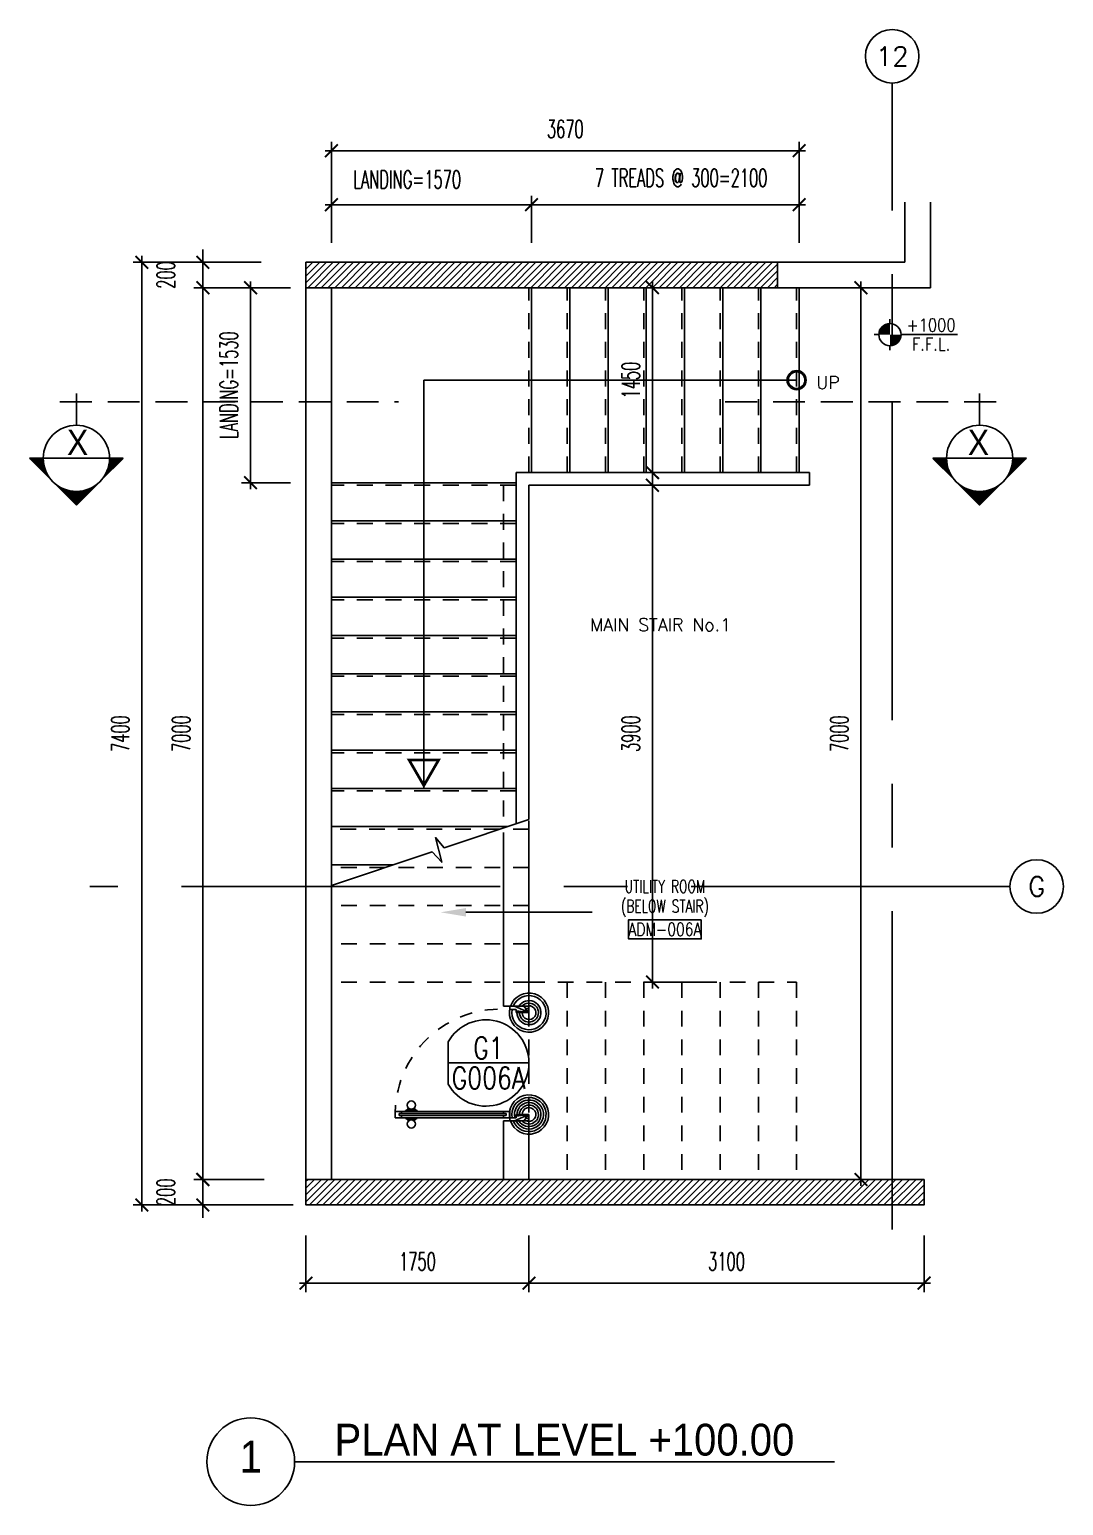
# Model space of a CAD drawing. Extents: x 417968.7 to 418005.4, y 43443.8 to 43480.2.
# Drawn here: x 417968.7 to 417976.82, y 43468.64 to 43480.23 of the extents above; entities that cross this region are included whole.
import ezdxf
from ezdxf.enums import TextEntityAlignment as Align

# ---------------------------------------------------------------- set-up
doc = ezdxf.new("R2010")
doc.units = 0
doc.header["$MEASUREMENT"] = 0
doc.header["$PDMODE"] = 3
doc.header["$PDSIZE"] = 0.1
for name, pattern in [('CENTERX2', [4, 2.5, -0.5, 0.5, -0.5]), ('HIDDEN', [0.375, 0.25, -0.125]), ('HIDDEN2', [0.1875, 0.125, -0.0625])]:
    doc.linetypes.add(name, pattern=pattern)
doc.layers.get('0').update_dxf_attribs({"linetype": 'CONTINUOUS'})
doc.layers.get('DEFPOINTS').update_dxf_attribs({"linetype": 'CONTINUOUS'})
for name, color, linetype in [('AX', 6, 'CONTINUOUS'), ('AX-CR', 2, 'CONTINUOUS'), ('AX-TXT', 4, 'CONTINUOUS'), ('AXES', 11, 'CENTERX2'), ('Axisname', 6, 'CONTINUOUS'), ('COL', 2, 'CONTINUOUS'), ('DIM', 4, 'CONTINUOUS'), ('DIM-OUT', 4, 'CONTINUOUS'), ('DOOR', 4, 'CONTINUOUS'), ('DOOR-CR', 2, 'CONTINUOUS'), ('DOOR-NO', 3, 'CONTINUOUS'), ('ELEV-MARK', 6, 'CONTINUOUS'), ('HAT', 8, 'CONTINUOUS'), ('LEV-PL', 4, 'CONTINUOUS'), ('RM-BOX', 2, 'CONTINUOUS'), ('RM-IND', 5, 'CONTINUOUS'), ('RM-NAME', 2, 'CONTINUOUS'), ('RM-NO', 2, 'CONTINUOUS'), ('STR', 5, 'CONTINUOUS'), ('TXT1', 2, 'CONTINUOUS'), ('TXT2', 6, 'CONTINUOUS'), ('WALL', 6, 'CONTINUOUS')]:
    doc.layers.add(name, color=color, linetype=linetype)
doc.styles.add('A-TXT200A', font='simplex.shx', dxfattribs={"width": 0.7, "height": 200})
doc.styles.add('ROMANS', font='ROMANS.shx', dxfattribs={"width": 0.6})
doc.styles.add('S', font='ROMANS.SHX')
doc.styles.add('TTXT', font='swisse.ttf', dxfattribs={"width": 0.6})
doc.dimstyles.new('STANDARD in', dxfattribs={"dimtxt": 0.14, "dimasz": 0.1, "dimexe": 0.07, "dimexo": 0.05, "dimgap": 0.1, "dimtad": 1, "dimdec": 0, "dimlfac": 1000, "dimzin": 0, "dimdsep": 46, "dimtxsty": 'ROMANS', "dimblk": 'ARCHTICK', "dimcen": 0.05, "dimdle": 0.05, "dimclrd": 4, "dimclre": 4, "dimclrt": 2, "dimadec": 0, "dimazin": 0, "dimtfac": 1, "dimtdec": 0, "dimtmove": 2, "dimatfit": 3, "dimfxl": 0, "dimtolj": 1, "dimtzin": 0, "dimarcsym": 0})

# ---------------------------------------------------------------- blocks, each defined once
blk = doc.blocks.new('LEV1')
at = {"layer": 'LEV-PL'}
for p, q in [((0, 245), (0, 175)), ((-175, 0), (-245, 0)), ((175, 0), (1061, 0)), ((0, -175), (0, -245))]:
    blk.add_line(p, q, dxfattribs=at)
at = {"layer": 'LEV-PL', "const_width": 175}
for points in [[(-88, 0, -0.414214), (0, 88, -1)], [(88, 0, -0.414214), (0, -88, -1)]]:
    blk.add_lwpolyline(points, format="xyb", dxfattribs=at)
at = {"layer": 'LEV-PL'}
blk.add_circle((0, 0), 175, dxfattribs=at)
at = {"layer": 'LEV-PL', "color": 4, "style": 'S', "width": 0.85}
for tag, p in [('+0000', (646, 50)), ('F.F.L.', (646, -250))]:
    blk.add_attdef(tag, text='', height=200, dxfattribs=at).set_placement(p, align=Align.CENTER)
blk = doc.blocks.new('AXU')
at = {"layer": 'AX-CR'}
blk.add_circle((0, 350), 350, dxfattribs=at)
at = {"layer": 'AX-TXT', "style": 'ROMANS'}
blk.add_attdef('AX', text='', height=250, dxfattribs=at).set_placement((0, 350), align=Align.MIDDLE)
blk = doc.blocks.new('*X10')
at = {"color": 0}
for p, q in [((76229, 30037), (76403, 30211)), ((76229, 30091), (76350, 30211)), ((76229, 30144), (76297, 30211)), ((76229, 30197), (76244, 30211)), ((76256, 30011), (76456, 30211)), ((76309, 30011), (76509, 30211)), ((76362, 30011), (76562, 30211)), ((76415, 30011), (76615, 30211)), ((76468, 30011), (76668, 30211)), ((76521, 30011), (76721, 30211)), ((76574, 30011), (76774, 30211)), ((76627, 30011), (76827, 30211)), ((76680, 30011), (76880, 30211)), ((76733, 30011), (76933, 30211)), ((76786, 30011), (76986, 30211)), ((76839, 30011), (77039, 30211)), ((76892, 30011), (77092, 30211)), ((76945, 30011), (77145, 30211)), ((76998, 30011), (77198, 30211)), ((77051, 30011), (77251, 30211)), ((77104, 30011), (77304, 30211)), ((77157, 30011), (77357, 30211)), ((77210, 30011), (77410, 30211)), ((77263, 30011), (77463, 30211)), ((77316, 30011), (77516, 30211)), ((77369, 30011), (77569, 30211)), ((77423, 30011), (77623, 30211)), ((77476, 30011), (77676, 30211)), ((77529, 30011), (77729, 30211)), ((77582, 30011), (77782, 30211)), ((77635, 30011), (77835, 30211)), ((77688, 30011), (77888, 30211)), ((77741, 30011), (77941, 30211)), ((77794, 30011), (77994, 30211)), ((77847, 30011), (78047, 30211)), ((77900, 30011), (78100, 30211)), ((77953, 30011), (78153, 30211)), ((78006, 30011), (78206, 30211)), ((78059, 30011), (78259, 30211)), ((78112, 30011), (78312, 30211)), ((78165, 30011), (78365, 30211)), ((78218, 30011), (78418, 30211)), ((78271, 30011), (78471, 30211)), ((78324, 30011), (78524, 30211)), ((78377, 30011), (78577, 30211)), ((78430, 30011), (78630, 30211)), ((78483, 30011), (78683, 30211)), ((78536, 30011), (78736, 30211)), ((78589, 30011), (78789, 30211)), ((78642, 30011), (78842, 30211)), ((78695, 30011), (78895, 30211)), ((78748, 30011), (78948, 30211)), ((78801, 30011), (79001, 30211)), ((78854, 30011), (79054, 30211)), ((78907, 30011), (79107, 30211)), ((78960, 30011), (79160, 30211)), ((79013, 30011), (79213, 30211)), ((79067, 30011), (79267, 30211)), ((79120, 30011), (79320, 30211)), ((79173, 30011), (79373, 30211)), ((79226, 30011), (79426, 30211)), ((79279, 30011), (79479, 30211)), ((79332, 30011), (79532, 30211)), ((79385, 30011), (79585, 30211)), ((79438, 30011), (79638, 30211)), ((79491, 30011), (79691, 30211)), ((79544, 30011), (79744, 30211)), ((79597, 30011), (79797, 30211)), ((79650, 30011), (79850, 30211)), ((79703, 30011), (79903, 30211)), ((79756, 30011), (79956, 30211)), ((79809, 30011), (80009, 30211)), ((79862, 30011), (80062, 30211)), ((79915, 30011), (80115, 30211)), ((79968, 30011), (80168, 30211)), ((80021, 30011), (80221, 30211)), ((80074, 30011), (80274, 30211)), ((80127, 30011), (80327, 30211)), ((80180, 30011), (80380, 30211)), ((80233, 30011), (80433, 30211)), ((80286, 30011), (80486, 30211)), ((80339, 30011), (80539, 30211)), ((80392, 30011), (80592, 30211)), ((80445, 30011), (80645, 30211)), ((80498, 30011), (80698, 30211)), ((80551, 30011), (80751, 30211)), ((80604, 30011), (80804, 30211)), ((80658, 30011), (80858, 30211)), ((80711, 30011), (80911, 30211)), ((80764, 30011), (80964, 30211)), ((80817, 30011), (81017, 30211)), ((80870, 30011), (81070, 30211)), ((80923, 30011), (81079, 30168)), ((80976, 30011), (81079, 30115)), ((81029, 30011), (81079, 30061))]:
    blk.add_line(p, q, dxfattribs=at)
blk = doc.blocks.new('*X9')
at = {"color": 0}
for p, q in [((76229, 37250), (76390, 37411)), ((76229, 37303), (76337, 37411)), ((76229, 37356), (76284, 37411)), ((76229, 37409), (76231, 37411)), ((76243, 37211), (76443, 37411)), ((76296, 37211), (76496, 37411)), ((76349, 37211), (76549, 37411)), ((76402, 37211), (76602, 37411)), ((76455, 37211), (76655, 37411)), ((76508, 37211), (76708, 37411)), ((76561, 37211), (76761, 37411)), ((76615, 37211), (76815, 37411)), ((76668, 37211), (76868, 37411)), ((76721, 37211), (76921, 37411)), ((76774, 37211), (76974, 37411)), ((76827, 37211), (77027, 37411)), ((76880, 37211), (77080, 37411)), ((76933, 37211), (77133, 37411)), ((76986, 37211), (77186, 37411)), ((77039, 37211), (77239, 37411)), ((77092, 37211), (77292, 37411)), ((77145, 37211), (77345, 37411)), ((77198, 37211), (77398, 37411)), ((77251, 37211), (77451, 37411)), ((77304, 37211), (77504, 37411)), ((77357, 37211), (77557, 37411)), ((77410, 37211), (77610, 37411)), ((77463, 37211), (77663, 37411)), ((77516, 37211), (77716, 37411)), ((77569, 37211), (77769, 37411)), ((77622, 37211), (77822, 37411)), ((77675, 37211), (77875, 37411)), ((77728, 37211), (77928, 37411)), ((77781, 37211), (77981, 37411)), ((77834, 37211), (78034, 37411)), ((77887, 37211), (78087, 37411)), ((77940, 37211), (78140, 37411)), ((77993, 37211), (78193, 37411)), ((78046, 37211), (78246, 37411)), ((78099, 37211), (78299, 37411)), ((78152, 37211), (78352, 37411)), ((78206, 37211), (78406, 37411)), ((78259, 37211), (78459, 37411)), ((78312, 37211), (78512, 37411)), ((78365, 37211), (78565, 37411)), ((78418, 37211), (78618, 37411)), ((78471, 37211), (78671, 37411)), ((78524, 37211), (78724, 37411)), ((78577, 37211), (78777, 37411)), ((78630, 37211), (78830, 37411)), ((78683, 37211), (78883, 37411)), ((78736, 37211), (78936, 37411)), ((78789, 37211), (78989, 37411)), ((78842, 37211), (79042, 37411)), ((78895, 37211), (79095, 37411)), ((78948, 37211), (79148, 37411)), ((79001, 37211), (79201, 37411)), ((79054, 37211), (79254, 37411)), ((79107, 37211), (79307, 37411)), ((79160, 37211), (79360, 37411)), ((79213, 37211), (79413, 37411)), ((79266, 37211), (79466, 37411)), ((79319, 37211), (79519, 37411)), ((79372, 37211), (79572, 37411)), ((79425, 37211), (79625, 37411)), ((79478, 37211), (79678, 37411)), ((79531, 37211), (79731, 37411)), ((79584, 37211), (79784, 37411)), ((79637, 37211), (79837, 37411)), ((79690, 37211), (79890, 37411)), ((79743, 37211), (79929, 37397)), ((79797, 37211), (79929, 37344)), ((79850, 37211), (79929, 37291)), ((79903, 37211), (79929, 37238))]:
    blk.add_line(p, q, dxfattribs=at)
blk = doc.blocks.new('DD1')
at = {"layer": 'DOOR-CR'}
blk.add_line((-316, 0), (316, 0), dxfattribs=at)
blk.add_lwpolyline([(-316, -166, 3.820224), (-316, 166)], format="xyb", close=True, dxfattribs=at)
at = {"layer": 'DOOR-NO', "color": 255, "style": 'ROMANS'}
for tag, width, p in [('G', 0.8, (-22, 156)), ('0000', 0.7, (-22, -136))]:
    blk.add_attdef(tag, text='', height=196, dxfattribs=dict(at, width=width)).set_placement(p, align=Align.MIDDLE)
blk = doc.blocks.new('DOOR90')
at = {"layer": 'DOOR', "color": 7, "linetype": 'ByBlock'}
for p, q in [((-150, 0), (0, 0)), ((-150, 0), (-150, -25)), ((0, -50), (-114, 0)), ((0, -50), (-40, 0)), ((0, -50), (0, 0)), ((-1000, -25), (-1050, -25)), ((-1050, -75), (-1050, -25)), ((-1050, -25), (-1050, -75)), ((-1000, -75), (-1050, -75)), ((-1000, -42), (-1020, -42)), ((-1020, -42), (-1020, -58)), ((-1000, -58), (-1020, -58)), ((-1000, -25), (-1000, -42)), ((-1000, -58), (-1000, -75)), ((-878, -18), (-968, -18)), ((-968, -25), (-968, -18)), ((-968, -75), (-968, -82)), ((-878, -82), (-968, -82)), ((-955, -9), (-890, -9)), ((-955, -18), (-955, -9)), ((-955, -18), (-890, -18)), ((-955, -82), (-890, -82)), ((-955, -82), (-955, -91)), ((-955, -91), (-890, -91)), ((-890, -18), (-890, -9)), ((-890, -82), (-890, -91)), ((-878, -25), (-878, -18)), ((-878, -75), (-878, -82)), ((-200, -25), (-150, -25)), ((-200, -42), (-200, -25)), ((-180, -42), (-200, -42)), ((-200, -58), (-180, -58)), ((-200, -75), (-200, -58)), ((-150, -75), (-200, -75)), ((-180, -58), (-180, -42)), ((-150, -25), (-100, -25)), ((-150, -75), (-150, -25)), ((-100, -25), (-100, -50)), ((0, -50), (-100, -37)), ((-100, -50), (0, -50)), ((-150, -875), (-100, -875)), ((-150, -900), (-150, -875)), ((-150, -900), (0, -900)), ((0, -900), (-150, -900)), ((0, -850), (-114, -900)), ((-100, -875), (-100, -850)), ((0, -850), (-100, -863)), ((-100, -850), (0, -850)), ((0, -850), (-40, -900)), ((0, -850), (0, -900))]:
    blk.add_line(p, q, dxfattribs=at)
at = {"layer": 'DOOR', "linetype": 'ByBlock'}
for p, q in [((-200, -25), (-1000, -25)), ((-200, -42), (-1000, -42)), ((-200, -58), (-1000, -58)), ((-1000, -75), (-200, -75))]:
    blk.add_line(p, q, dxfattribs=at)
at = {"layer": 'DOOR', "color": 7, "linetype": 'ByBlock'}
for centre in [(-923, 24), (-923, -124)]:
    blk.add_circle(centre, 32.4, dxfattribs=at)
for centre, radius, start, end in [((0, -50), 154, 161.1053, 166.2858), ((0, -50), 94.4, 148.0182, 180), ((0, -50), 134, 158.1598, 169.28), ((0, -50), 114, 154.0838, 167.3774), ((0, -50), 74.4, 137.7764, 180), ((0, -50), 54.4, 113.2074, 180), ((0, -50), 34.4, 90, 180), ((0, -50), 14.4, 90, 180), ((0, -850), 154, 193.7142, 198.8947), ((0, -850), 134, 190.72, 201.8402), ((0, -850), 94.4, 180, 211.9818), ((0, -850), 74.4, 180, 222.2236), ((0, -850), 54.4, 180, 246.7926), ((0, -850), 34.4, 180, 270), ((0, -850), 14.4, 180, 270)]:
    blk.add_arc(centre, radius, start, end, dxfattribs=at)
at = {"layer": 'DOOR', "linetype": 'HIDDEN', "ltscale": 0.5}
blk.add_arc((-222, -50), 828, 178.2701, 275.003, dxfattribs=at)
blk = doc.blocks.new('RM1')
at = {"layer": 'RM-BOX'}
blk.add_lwpolyline([(570, -200), (-570, -200), (-570, -500), (570, -500)], close=True, dxfattribs=at)
at = {"layer": 'RM-NAME', "style": 'ROMANS'}
for tag, p in [('ROOMNAME1', (0, 324)), ('ROOMNAME2', (0, 0))]:
    blk.add_attdef(tag, text='', height=200, dxfattribs=at).set_placement(p, align=Align.MIDDLE)
at = {"layer": 'RM-NO', "style": 'ROMANS', "width": 0.8}
blk.add_attdef('ROOMNO', text='', height=200, dxfattribs=at).set_placement((0, -350), align=Align.MIDDLE)
blk = doc.blocks.new('_ARCHTICK')
at = {"color": 0, "linetype": 'ByBlock', "const_width": 0.15}
blk.add_lwpolyline([(-0.5, -0.5), (0.5, 0.5)], dxfattribs=at)
blk = doc.blocks.new('*D17')
at = {"layer": 'DEFPOINTS', "color": 0}
for p in [(417974.888, 43478.202), (417975.228, 43478.202), (417974.795, 43471.202)]:
    blk.add_point(p, dxfattribs=at)
at = {"layer": 'DIM', "color": 4, "lineweight": -2}
for p, q in [((417974.938, 43478.202), (417975.298, 43478.202)), ((417975.228, 43471.152), (417975.228, 43478.252)), ((417974.845, 43471.202), (417975.298, 43471.202))]:
    blk.add_line(p, q, dxfattribs=at)
at = {"layer": 'DIM', "color": 4, "lineweight": -2, "xscale": 0.1, "yscale": 0.1, "zscale": 0.1}
for p, rotation in [((417975.228, 43478.202), 90), ((417975.228, 43471.202), 270)]:
    blk.add_blockref('_ARCHTICK', p, dxfattribs=dict(at, rotation=rotation))
at = {"layer": 'DIM', "color": 2, "insert": (417975.058, 43474.702), "char_height": 0.14, "attachment_point": 5, "rotation": 90, "style": 'ROMANS'}
blk.add_mtext('\\A1;7000', dxfattribs=at)
blk = doc.blocks.new('AXL')
at = {"layer": 'AX-CR'}
blk.add_circle((-350, 0), 350, dxfattribs=at)
at = {"layer": 'AX-TXT', "style": 'ROMANS'}
blk.add_attdef('AX', text='', height=250, dxfattribs=at).set_placement((-350, 0), align=Align.MIDDLE)
blk = doc.blocks.new('*X25')
at = {"color": 0}
for p, q in [((14608, 7877), (14819, 8088)), ((14625, 7890), (14821, 8086)), ((14637, 7899), (14823, 8084)), ((14647, 7905), (14825, 8082)), ((14656, 7910), (14826, 8081)), ((14664, 7915), (14828, 8079)), ((14671, 7919), (14830, 8077)), ((14678, 7922), (14832, 8075)), ((14685, 7925), (14833, 8073)), ((14691, 7928), (14835, 8072)), ((14697, 7930), (14837, 8070)), ((14703, 7933), (14839, 8068)), ((14709, 7935), (14841, 8066)), ((14714, 7937), (14842, 8065)), ((14719, 7938), (14844, 8063)), ((14725, 7940), (14846, 8061)), ((14730, 7941), (14848, 8059)), ((14734, 7943), (14849, 8058)), ((14739, 7944), (14851, 8056)), ((14744, 7945), (14853, 8054)), ((14749, 7946), (14855, 8052)), ((14753, 7947), (14856, 8051)), ((14757, 7948), (14858, 8049)), ((14762, 7949), (14860, 8047)), ((14766, 7950), (14862, 8045)), ((14770, 7950), (14863, 8043)), ((14774, 7951), (14865, 8042)), ((14778, 7951), (14867, 8040)), ((14782, 7952), (14869, 8038)), ((14786, 7952), (14871, 8036)), ((14790, 7953), (14872, 8035)), ((14794, 7953), (14874, 8033)), ((14798, 7953), (14876, 8031)), ((14802, 7953), (14878, 8029)), ((14805, 7954), (14879, 8028)), ((14809, 7954), (14881, 8026)), ((14813, 7954), (14883, 8024)), ((14816, 7954), (14885, 8022)), ((14820, 7954), (14886, 8020)), ((14823, 7954), (14888, 8019)), ((14827, 7954), (14890, 8017)), ((14830, 7954), (14892, 8015)), ((14834, 7953), (14894, 8013)), ((14837, 7953), (14895, 8012)), ((14840, 7953), (14897, 8010)), ((14844, 7953), (14899, 8008)), ((14847, 7953), (14901, 8006)), ((14850, 7952), (14902, 8005)), ((14853, 7952), (14904, 8003)), ((14856, 7952), (14906, 8001)), ((14860, 7951), (14908, 7999)), ((14863, 7951), (14909, 7997)), ((14866, 7950), (14911, 7996)), ((14869, 7950), (14913, 7994)), ((14872, 7949), (14915, 7992)), ((14875, 7949), (14917, 7990)), ((14878, 7948), (14918, 7989)), ((14881, 7948), (14920, 7987)), ((14884, 7947), (14922, 7985)), ((14887, 7947), (14924, 7983)), ((14890, 7946), (14925, 7982)), ((14893, 7945), (14927, 7980)), ((14895, 7945), (14929, 7978)), ((14898, 7944), (14931, 7976)), ((14901, 7943), (14932, 7974)), ((14904, 7942), (14934, 7973)), ((14907, 7942), (14936, 7971)), ((14909, 7941), (14938, 7969)), ((14912, 7940), (14939, 7967)), ((14915, 7939), (14941, 7966)), ((14360, 7629), (14571, 7839)), ((14364, 7629), (14557, 7822)), ((14917, 7938), (14943, 7964)), ((14920, 7937), (14945, 7962)), ((14923, 7937), (14947, 7960)), ((14925, 7936), (14948, 7959)), ((14928, 7935), (14950, 7957)), ((14931, 7934), (14952, 7955)), ((14933, 7933), (14954, 7953)), ((14936, 7932), (14955, 7952)), ((14938, 7931), (14957, 7950)), ((14941, 7930), (14959, 7948)), ((14943, 7929), (14961, 7946)), ((14946, 7928), (14962, 7944)), ((14948, 7927), (14964, 7943)), ((14951, 7926), (14966, 7941)), ((14953, 7925), (14968, 7939)), ((14956, 7923), (14970, 7937)), ((14958, 7922), (14971, 7936)), ((14960, 7921), (14973, 7934)), ((14963, 7920), (14975, 7932)), ((14965, 7919), (14977, 7930)), ((14967, 7918), (14978, 7929)), ((14970, 7916), (14980, 7927)), ((14972, 7915), (14982, 7925)), ((14974, 7914), (14984, 7923)), ((14977, 7913), (14985, 7921)), ((14979, 7911), (14987, 7920)), ((14981, 7910), (14989, 7918)), ((14983, 7909), (14991, 7916)), ((14986, 7908), (14993, 7914)), ((14988, 7906), (14994, 7913)), ((14990, 7905), (14996, 7911)), ((14992, 7903), (14998, 7909)), ((14994, 7902), (15000, 7907)), ((14997, 7901), (15001, 7906)), ((14999, 7899), (15003, 7904)), ((15001, 7898), (15005, 7902)), ((15003, 7896), (15007, 7900)), ((15005, 7895), (15008, 7898)), ((15007, 7894), (15010, 7897)), ((15009, 7892), (15012, 7895)), ((15011, 7891), (15014, 7893)), ((15013, 7889), (15016, 7891)), ((15015, 7888), (15017, 7890)), ((15017, 7886), (15019, 7888)), ((15019, 7884), (15021, 7886)), ((15021, 7883), (15023, 7884)), ((15023, 7881), (15024, 7883)), ((15025, 7880), (15026, 7881)), ((15027, 7878), (15028, 7879)), ((15029, 7877), (15030, 7877)), ((15031, 7875), (15031, 7875)), ((15033, 7873), (15033, 7874)), ((15035, 7872), (15035, 7872)), ((15036, 7870), (15037, 7870)), ((15038, 7868), (15038, 7868)), ((15040, 7867), (15040, 7867)), ((15042, 7865), (15042, 7865)), ((15044, 7863), (15044, 7863)), ((15046, 7861), (15046, 7861)), ((15047, 7860), (15047, 7860)), ((15051, 7856), (15051, 7856)), ((15053, 7854), (15053, 7854)), ((15054, 7852), (15054, 7853)), ((15056, 7851), (15056, 7851)), ((15058, 7849), (15058, 7849)), ((15059, 7847), (15060, 7847)), ((15061, 7845), (15061, 7845)), ((15063, 7843), (15063, 7844)), ((15064, 7841), (15065, 7842)), ((15066, 7839), (15067, 7840)), ((15068, 7837), (15069, 7838)), ((15069, 7836), (15070, 7837)), ((15071, 7834), (15072, 7835)), ((15072, 7832), (15074, 7833)), ((15074, 7830), (15076, 7831)), ((15076, 7828), (15077, 7830)), ((15077, 7826), (15079, 7828)), ((15079, 7824), (15081, 7826)), ((15080, 7822), (15083, 7824)), ((15082, 7820), (15084, 7822)), ((15083, 7818), (15086, 7821)), ((14368, 7629), (14549, 7810)), ((14371, 7629), (14542, 7800)), ((14375, 7629), (14537, 7791)), ((14378, 7629), (14533, 7783)), ((14382, 7629), (14529, 7776)), ((14385, 7629), (14525, 7769)), ((14389, 7629), (14522, 7762)), ((14392, 7629), (14519, 7756)), ((14396, 7629), (14517, 7750)), ((14399, 7629), (14515, 7744)), ((14403, 7629), (14513, 7739)), ((14406, 7629), (14511, 7733)), ((14410, 7629), (14509, 7728)), ((14413, 7629), (14507, 7723)), ((14417, 7629), (14506, 7718)), ((14421, 7629), (14505, 7713)), ((14424, 7629), (14503, 7708)), ((14428, 7629), (14502, 7703)), ((14431, 7629), (14501, 7699)), ((14435, 7629), (14500, 7694)), ((14438, 7629), (14499, 7690)), ((14442, 7629), (14499, 7686)), ((14445, 7629), (14498, 7681)), ((14449, 7629), (14497, 7677)), ((15085, 7815), (15088, 7819)), ((15086, 7813), (15090, 7817)), ((15087, 7811), (15092, 7815)), ((15089, 7809), (15093, 7814)), ((15090, 7807), (15095, 7812)), ((15092, 7805), (15097, 7810)), ((15093, 7803), (15099, 7808)), ((15094, 7801), (15100, 7807)), ((15096, 7798), (15102, 7805)), ((15097, 7796), (15104, 7803)), ((15098, 7794), (15106, 7801)), ((15100, 7792), (15107, 7799)), ((15101, 7790), (15109, 7798)), ((15102, 7787), (15111, 7796)), ((15104, 7785), (15113, 7794)), ((15105, 7783), (15115, 7792)), ((15106, 7780), (15116, 7791)), ((15107, 7778), (15118, 7789)), ((15108, 7776), (15120, 7787)), ((15110, 7773), (15122, 7785)), ((15111, 7771), (15123, 7784)), ((15112, 7769), (15125, 7782)), ((15113, 7766), (15127, 7780)), ((15114, 7764), (15129, 7778)), ((15115, 7761), (15130, 7777)), ((15116, 7759), (15132, 7775)), ((15117, 7756), (15134, 7773)), ((15118, 7754), (15136, 7771)), ((15119, 7751), (15137, 7769)), ((15121, 7749), (15139, 7768)), ((15122, 7746), (15141, 7766)), ((15122, 7744), (15143, 7764)), ((15123, 7741), (15145, 7762)), ((15124, 7739), (15146, 7761)), ((15125, 7736), (15148, 7759)), ((15126, 7733), (15150, 7757)), ((15127, 7731), (15152, 7755)), ((15128, 7728), (15153, 7754)), ((15129, 7725), (15155, 7752)), ((15130, 7723), (15157, 7750)), ((15130, 7720), (15159, 7748)), ((15131, 7717), (15160, 7746)), ((15132, 7714), (15162, 7745)), ((15133, 7712), (15164, 7743)), ((15133, 7709), (15166, 7741)), ((15134, 7706), (15168, 7739)), ((15135, 7703), (15169, 7738)), ((15136, 7700), (15171, 7736)), ((15136, 7697), (15173, 7734)), ((15137, 7695), (15175, 7732)), ((15137, 7692), (15176, 7731)), ((15138, 7689), (15178, 7729)), ((15139, 7686), (15180, 7727)), ((15139, 7683), (15182, 7725)), ((15140, 7680), (15183, 7723)), ((15140, 7676), (15185, 7722)), ((15140, 7673), (15187, 7720)), ((15141, 7670), (15189, 7718)), ((15141, 7667), (15191, 7716)), ((15142, 7664), (15192, 7715)), ((15142, 7661), (15194, 7713)), ((15142, 7658), (15196, 7711)), ((15143, 7654), (15198, 7709)), ((15143, 7651), (15199, 7708)), ((15143, 7648), (15201, 7706)), ((15143, 7644), (15203, 7704)), ((15143, 7641), (15205, 7702)), ((15143, 7637), (15206, 7700)), ((15143, 7634), (15208, 7699)), ((15144, 7631), (15210, 7697)), ((15145, 7629), (15212, 7695)), ((15149, 7629), (15214, 7693)), ((15152, 7629), (15215, 7692)), ((15156, 7629), (15217, 7690)), ((15159, 7629), (15219, 7688)), ((15163, 7629), (15221, 7686)), ((15167, 7629), (15222, 7685)), ((15170, 7629), (15224, 7683)), ((15174, 7629), (15226, 7681)), ((15177, 7629), (15228, 7679)), ((15181, 7629), (15229, 7678)), ((15184, 7629), (15231, 7676)), ((14452, 7629), (14497, 7673)), ((14456, 7629), (14496, 7669)), ((14459, 7629), (14496, 7665)), ((14463, 7629), (14495, 7661)), ((14466, 7629), (14495, 7657)), ((14470, 7629), (14494, 7653)), ((14474, 7629), (14494, 7649)), ((14477, 7629), (14494, 7646)), ((14481, 7629), (14494, 7642)), ((14484, 7629), (14494, 7638)), ((14488, 7629), (14494, 7635)), ((14491, 7629), (14494, 7631)), ((15188, 7629), (15233, 7674)), ((15191, 7629), (15235, 7672)), ((15195, 7629), (15236, 7670)), ((15198, 7629), (15238, 7669)), ((15202, 7629), (15240, 7667)), ((15205, 7629), (15242, 7665)), ((15209, 7629), (15244, 7663)), ((15212, 7629), (15245, 7662)), ((15216, 7629), (15247, 7660)), ((15220, 7629), (15249, 7658)), ((15223, 7629), (15251, 7656)), ((15227, 7629), (15252, 7655)), ((15230, 7629), (15254, 7653)), ((15234, 7629), (15256, 7651)), ((15237, 7629), (15258, 7649)), ((15241, 7629), (15259, 7647)), ((15244, 7629), (15261, 7646)), ((15248, 7629), (15263, 7644)), ((15251, 7629), (15265, 7642)), ((15255, 7629), (15267, 7640)), ((15258, 7629), (15268, 7639)), ((15262, 7629), (15270, 7637)), ((15266, 7629), (15272, 7635)), ((15269, 7629), (15274, 7633)), ((15273, 7629), (15275, 7632)), ((15276, 7629), (15277, 7630))]:
    blk.add_line(p, q, dxfattribs=at)
blk = doc.blocks.new('*D29')
at = {"layer": 'DEFPOINTS', "color": 0}
for p in [(417970.548, 43478.202), (417970.064, 43471.202), (417970.595, 43471.202)]:
    blk.add_point(p, dxfattribs=at)
at = {"layer": 'DIM-OUT', "color": 4, "lineweight": -2}
for p, q in [((417970.498, 43478.202), (417969.994, 43478.202)), ((417970.064, 43478.252), (417970.064, 43471.152)), ((417970.545, 43471.202), (417969.994, 43471.202))]:
    blk.add_line(p, q, dxfattribs=at)
at = {"layer": 'DIM-OUT', "color": 4, "lineweight": -2, "xscale": 0.1, "yscale": 0.1, "zscale": 0.1}
for p, rotation in [((417970.064, 43478.202), 90), ((417970.064, 43471.202), 270)]:
    blk.add_blockref('_ARCHTICK', p, dxfattribs=dict(at, rotation=rotation))
at = {"layer": 'DIM-OUT', "color": 2, "insert": (417969.894, 43474.702), "char_height": 0.14, "attachment_point": 5, "rotation": 90, "style": 'ROMANS'}
blk.add_mtext('\\A1;7000', dxfattribs=at)
blk = doc.blocks.new('*D30')
at = {"layer": 'DEFPOINTS', "color": 0}
for p in [(417970.064, 43478.402), (417970.549, 43478.402), (417970.354, 43478.202)]:
    blk.add_point(p, dxfattribs=at)
at = {"layer": 'DIM-OUT', "color": 4, "lineweight": -2}
for p, q in [((417970.499, 43478.402), (417969.994, 43478.402)), ((417970.064, 43478.402), (417970.064, 43478.502)), ((417970.064, 43478.202), (417970.064, 43478.402)), ((417970.304, 43478.202), (417969.994, 43478.202)), ((417970.064, 43478.202), (417970.064, 43478.102))]:
    blk.add_line(p, q, dxfattribs=at)
at = {"layer": 'DIM-OUT', "color": 4, "lineweight": -2, "xscale": 0.1, "yscale": 0.1, "zscale": 0.1}
for p, rotation in [((417970.064, 43478.402), 270), ((417970.064, 43478.202), 90)]:
    blk.add_blockref('_ARCHTICK', p, dxfattribs=dict(at, rotation=rotation))
at = {"layer": 'DIM-OUT', "color": 2, "insert": (417969.774, 43478.302), "char_height": 0.14, "attachment_point": 5, "rotation": 90, "style": 'ROMANS'}
blk.add_mtext('\\A1;200', dxfattribs=at)
blk = doc.blocks.new('*D31')
at = {"layer": 'DEFPOINTS', "color": 0}
for p in [(417970.064, 43471.202), (417970.549, 43471.202), (417970.606, 43471.002)]:
    blk.add_point(p, dxfattribs=at)
at = {"layer": 'DIM-OUT', "color": 4, "lineweight": -2}
for p, q in [((417970.064, 43471.202), (417970.064, 43471.302)), ((417970.499, 43471.202), (417969.994, 43471.202)), ((417970.064, 43471.002), (417970.064, 43471.202)), ((417970.556, 43471.002), (417969.994, 43471.002)), ((417970.064, 43471.002), (417970.064, 43470.902))]:
    blk.add_line(p, q, dxfattribs=at)
at = {"layer": 'DIM-OUT', "color": 4, "lineweight": -2, "xscale": 0.1, "yscale": 0.1, "zscale": 0.1}
for p, rotation in [((417970.064, 43471.202), 270), ((417970.064, 43471.002), 90)]:
    blk.add_blockref('_ARCHTICK', p, dxfattribs=dict(at, rotation=rotation))
at = {"layer": 'DIM-OUT', "color": 2, "insert": (417969.774, 43471.102), "char_height": 0.14, "attachment_point": 5, "rotation": 90, "style": 'ROMANS'}
blk.add_mtext('\\A1;200', dxfattribs=at)
blk = doc.blocks.new('*D32')
at = {"layer": 'DEFPOINTS', "color": 0}
for p in [(417970.571, 43478.402), (417969.586, 43471.002), (417970.824, 43471.002)]:
    blk.add_point(p, dxfattribs=at)
at = {"layer": 'DIM-OUT', "color": 4, "lineweight": -2}
for p, q in [((417970.521, 43478.402), (417969.516, 43478.402)), ((417969.586, 43478.452), (417969.586, 43470.952)), ((417970.774, 43471.002), (417969.516, 43471.002))]:
    blk.add_line(p, q, dxfattribs=at)
at = {"layer": 'DIM-OUT', "color": 4, "lineweight": -2, "xscale": 0.1, "yscale": 0.1, "zscale": 0.1}
for p, rotation in [((417969.586, 43478.402), 90), ((417969.586, 43471.002), 270)]:
    blk.add_blockref('_ARCHTICK', p, dxfattribs=dict(at, rotation=rotation))
at = {"layer": 'DIM-OUT', "color": 2, "insert": (417969.416, 43474.702), "char_height": 0.14, "attachment_point": 5, "rotation": 90, "style": 'ROMANS'}
blk.add_mtext('\\A1;7400', dxfattribs=at)
blk = doc.blocks.new('*D33')
at = {"layer": 'DEFPOINTS', "color": 0}
for p in [(417972.643, 43478.854), (417971.073, 43478.506), (417972.643, 43478.506)]:
    blk.add_point(p, dxfattribs=at)
at = {"layer": 'DIM-OUT', "color": 4, "lineweight": -2}
for p, q in [((417971.073, 43478.556), (417971.073, 43478.924)), ((417972.643, 43478.556), (417972.643, 43478.924)), ((417971.023, 43478.854), (417972.693, 43478.854))]:
    blk.add_line(p, q, dxfattribs=at)
at = {"layer": 'DIM-OUT', "color": 4, "lineweight": -2, "xscale": 0.1, "yscale": 0.1, "zscale": 0.1, "rotation": 180}
blk.add_blockref('_ARCHTICK', (417971.073, 43478.854), dxfattribs=at)
at = {"layer": 'DIM-OUT', "color": 4, "lineweight": -2, "xscale": 0.1, "yscale": 0.1, "zscale": 0.1}
blk.add_blockref('_ARCHTICK', (417972.643, 43478.854), dxfattribs=at)
at = {"layer": 'DIM-OUT', "color": 2, "insert": (417971.667, 43479.052), "char_height": 0.14, "attachment_point": 5, "style": 'ROMANS'}
blk.add_mtext('\\A1;LANDING=1570', dxfattribs=at)
blk = doc.blocks.new('*D34')
at = {"layer": 'DEFPOINTS', "color": 0}
for p in [(417974.743, 43478.854), (417972.643, 43478.506), (417974.743, 43478.506)]:
    blk.add_point(p, dxfattribs=at)
at = {"layer": 'DIM-OUT', "color": 4, "lineweight": -2}
for p, q in [((417972.643, 43478.556), (417972.643, 43478.924)), ((417974.743, 43478.556), (417974.743, 43478.924)), ((417972.593, 43478.854), (417974.793, 43478.854))]:
    blk.add_line(p, q, dxfattribs=at)
at = {"layer": 'DIM-OUT', "color": 4, "lineweight": -2, "xscale": 0.1, "yscale": 0.1, "zscale": 0.1, "rotation": 180}
blk.add_blockref('_ARCHTICK', (417972.643, 43478.854), dxfattribs=at)
at = {"layer": 'DIM-OUT', "color": 4, "lineweight": -2, "xscale": 0.1, "yscale": 0.1, "zscale": 0.1}
blk.add_blockref('_ARCHTICK', (417974.743, 43478.854), dxfattribs=at)
at = {"layer": 'DIM-OUT', "color": 2, "insert": (417973.817, 43479.065), "char_height": 0.14, "attachment_point": 5, "style": 'ROMANS'}
blk.add_mtext('\\A1;7 TREADS @ 300=2100', dxfattribs=at)
blk = doc.blocks.new('*D35')
at = {"layer": 'DEFPOINTS', "color": 0}
for p in [(417974.086, 43476.652), (417973.592, 43472.752), (417974.112, 43472.752)]:
    blk.add_point(p, dxfattribs=at)
at = {"layer": 'DIM-OUT', "color": 4, "lineweight": -2}
for p, q in [((417973.592, 43476.702), (417973.592, 43472.702)), ((417974.036, 43476.652), (417973.522, 43476.652)), ((417974.062, 43472.752), (417973.522, 43472.752))]:
    blk.add_line(p, q, dxfattribs=at)
at = {"layer": 'DIM-OUT', "color": 4, "lineweight": -2, "xscale": 0.1, "yscale": 0.1, "zscale": 0.1}
for p, rotation in [((417973.592, 43476.652), 90), ((417973.592, 43472.752), 270)]:
    blk.add_blockref('_ARCHTICK', p, dxfattribs=dict(at, rotation=rotation))
at = {"layer": 'DIM-OUT', "color": 2, "insert": (417973.422, 43474.702), "char_height": 0.14, "attachment_point": 5, "rotation": 90, "style": 'ROMANS'}
blk.add_mtext('\\A1;3900', dxfattribs=at)
blk = doc.blocks.new('*D36')
at = {"layer": 'DEFPOINTS', "color": 0}
for p in [(417974.091, 43478.202), (417973.592, 43476.752), (417974.1, 43476.752)]:
    blk.add_point(p, dxfattribs=at)
at = {"layer": 'DIM-OUT', "color": 4, "lineweight": -2}
for p, q in [((417974.041, 43478.202), (417973.522, 43478.202)), ((417973.592, 43478.252), (417973.592, 43476.702)), ((417974.05, 43476.752), (417973.522, 43476.752))]:
    blk.add_line(p, q, dxfattribs=at)
at = {"layer": 'DIM-OUT', "color": 4, "lineweight": -2, "xscale": 0.1, "yscale": 0.1, "zscale": 0.1}
for p, rotation in [((417973.592, 43478.202), 90), ((417973.592, 43476.752), 270)]:
    blk.add_blockref('_ARCHTICK', p, dxfattribs=dict(at, rotation=rotation))
at = {"layer": 'DIM-OUT', "color": 2, "insert": (417973.422, 43477.477), "char_height": 0.14, "attachment_point": 5, "rotation": 90, "style": 'ROMANS'}
blk.add_mtext('\\A1;1450', dxfattribs=at)
blk = doc.blocks.new('*D60')
at = {"layer": 'DEFPOINTS', "color": 0}
for p in [(417970.801, 43478.202), (417970.438, 43476.672), (417970.801, 43476.672)]:
    blk.add_point(p, dxfattribs=at)
at = {"layer": 'DIM-OUT', "color": 4, "lineweight": -2}
for p, q in [((417970.751, 43478.202), (417970.368, 43478.202)), ((417970.438, 43478.252), (417970.438, 43476.622)), ((417970.751, 43476.672), (417970.368, 43476.672))]:
    blk.add_line(p, q, dxfattribs=at)
at = {"layer": 'DIM-OUT', "color": 4, "lineweight": -2, "xscale": 0.1, "yscale": 0.1, "zscale": 0.1}
for p, rotation in [((417970.438, 43478.202), 90), ((417970.438, 43476.672), 270)]:
    blk.add_blockref('_ARCHTICK', p, dxfattribs=dict(at, rotation=rotation))
at = {"layer": 'DIM-OUT', "color": 2, "insert": (417970.268, 43477.437), "char_height": 0.14, "attachment_point": 5, "rotation": 90, "style": 'ROMANS'}
blk.add_mtext('\\A1;LANDING=1530', dxfattribs=at)
blk = doc.blocks.new('*D73')
at = {"layer": 'DEFPOINTS', "color": 0}
for p in [(417974.743, 43479.278), (417971.073, 43478.742), (417974.743, 43478.742)]:
    blk.add_point(p, dxfattribs=at)
at = {"layer": 'DIM-OUT', "color": 4, "lineweight": -2}
for p, q in [((417971.073, 43478.792), (417971.073, 43479.348)), ((417974.743, 43478.792), (417974.743, 43479.348)), ((417971.023, 43479.278), (417974.793, 43479.278))]:
    blk.add_line(p, q, dxfattribs=at)
at = {"layer": 'DIM-OUT', "color": 4, "lineweight": -2, "xscale": 0.1, "yscale": 0.1, "zscale": 0.1, "rotation": 180}
blk.add_blockref('_ARCHTICK', (417971.073, 43479.278), dxfattribs=at)
at = {"layer": 'DIM-OUT', "color": 4, "lineweight": -2, "xscale": 0.1, "yscale": 0.1, "zscale": 0.1}
blk.add_blockref('_ARCHTICK', (417974.743, 43479.278), dxfattribs=at)
at = {"layer": 'DIM-OUT', "color": 2, "insert": (417972.908, 43479.448), "char_height": 0.14, "attachment_point": 5, "style": 'ROMANS'}
blk.add_mtext('\\A1;3670', dxfattribs=at)
blk = doc.blocks.new('*D109')
at = {"layer": 'DEFPOINTS', "color": 0}
for p in [(417970.873, 43470.813), (417972.623, 43470.813), (417972.623, 43470.389)]:
    blk.add_point(p, dxfattribs=at)
at = {"layer": 'DIM-OUT', "color": 4, "lineweight": -2}
for p, q in [((417970.873, 43470.763), (417970.873, 43470.319)), ((417972.623, 43470.763), (417972.623, 43470.319)), ((417970.823, 43470.389), (417972.673, 43470.389))]:
    blk.add_line(p, q, dxfattribs=at)
at = {"layer": 'DIM-OUT', "color": 4, "lineweight": -2, "xscale": 0.1, "yscale": 0.1, "zscale": 0.1, "rotation": 180}
blk.add_blockref('_ARCHTICK', (417970.873, 43470.389), dxfattribs=at)
at = {"layer": 'DIM-OUT', "color": 4, "lineweight": -2, "xscale": 0.1, "yscale": 0.1, "zscale": 0.1}
blk.add_blockref('_ARCHTICK', (417972.623, 43470.389), dxfattribs=at)
at = {"layer": 'DIM-OUT', "color": 2, "insert": (417971.748, 43470.559), "char_height": 0.14, "attachment_point": 5, "style": 'ROMANS'}
blk.add_mtext('\\A1;1750', dxfattribs=at)
blk = doc.blocks.new('*D110')
at = {"layer": 'DEFPOINTS', "color": 0}
for p in [(417972.623, 43470.813), (417975.723, 43470.813), (417975.723, 43470.389)]:
    blk.add_point(p, dxfattribs=at)
at = {"layer": 'DIM-OUT', "color": 4, "lineweight": -2}
for p, q in [((417972.623, 43470.763), (417972.623, 43470.319)), ((417975.723, 43470.763), (417975.723, 43470.319)), ((417972.573, 43470.389), (417975.773, 43470.389))]:
    blk.add_line(p, q, dxfattribs=at)
at = {"layer": 'DIM-OUT', "color": 4, "lineweight": -2, "xscale": 0.1, "yscale": 0.1, "zscale": 0.1, "rotation": 180}
blk.add_blockref('_ARCHTICK', (417972.623, 43470.389), dxfattribs=at)
at = {"layer": 'DIM-OUT', "color": 4, "lineweight": -2, "xscale": 0.1, "yscale": 0.1, "zscale": 0.1}
blk.add_blockref('_ARCHTICK', (417975.723, 43470.389), dxfattribs=at)
at = {"layer": 'DIM-OUT', "color": 2, "insert": (417974.173, 43470.559), "char_height": 0.14, "attachment_point": 5, "style": 'ROMANS'}
blk.add_mtext('\\A1;3100', dxfattribs=at)

msp = doc.modelspace()

# ---------------------------------------------------------------- linework, layer by layer
at = {"layer": 'AXES'}
for p, q in [((417975.4732, 43470.8084), (417975.4732, 43479.8092)), ((417976.3969, 43473.502), (417969.1764, 43473.502))]:
    msp.add_line(p, q, dxfattribs=at)
at = {"layer": 'Axisname'}
msp.add_line((417970.7842, 43468.987), (417975.0194, 43468.987), dxfattribs=at)
at = {"layer": 'COL'}
for points in [[(417970.8732, 43478.202), (417970.8732, 43478.402), (417974.5732, 43478.402), (417974.5732, 43478.202)], [(417975.7232, 43471.202), (417970.8732, 43471.202), (417970.8732, 43471.002), (417975.7232, 43471.002)]]:
    msp.add_lwpolyline(points, close=True, dxfattribs=at)
at = {"layer": 'ELEV-MARK', "color": 6, "linetype": 'HIDDEN'}
for p, q in [((417969.0718, 43477.1233), (417969.0718, 43477.4267)), ((417976.1592, 43477.1233), (417976.1592, 43477.4267)), ((417968.9428, 43477.3078), (417971.5994, 43477.3078)), ((417976.2882, 43477.3078), (417974.0608, 43477.3078))]:
    msp.add_line(p, q, dxfattribs=at)
at = {"layer": 'ELEV-MARK', "color": 6}
for p, q in [((417968.8118, 43476.8633), (417968.7041, 43476.8633)), ((417968.7041, 43476.8633), (417969.0718, 43476.4956)), ((417969.3318, 43476.8633), (417968.8118, 43476.8633)), ((417969.4395, 43476.8633), (417969.0718, 43476.4956)), ((417969.4395, 43476.8633), (417969.3318, 43476.8633)), ((417975.7915, 43476.8633), (417975.8992, 43476.8633)), ((417975.7915, 43476.8633), (417976.1592, 43476.4956)), ((417975.8992, 43476.8633), (417976.4192, 43476.8633)), ((417976.5269, 43476.8633), (417976.1592, 43476.4956)), ((417976.4192, 43476.8633), (417976.5269, 43476.8633))]:
    msp.add_line(p, q, dxfattribs=at)
for centre in [(417969.0718, 43476.8633), (417976.1592, 43476.8633)]:
    msp.add_circle(centre, 0.26, dxfattribs=at)
at = {"layer": 'RM-IND'}
msp.add_line((417972.1284, 43473.2994), (417973.1182, 43473.2994), dxfattribs=at)
msp.add_solid([(417972.1284, 43473.3328), (417972.1284, 43473.2661), (417971.9284, 43473.2994)], dxfattribs=at)
at = {"layer": 'STR', "linetype": 'HIDDEN2'}
for p, q in [((417972.6232, 43476.752), (417972.6232, 43478.202)), ((417972.9232, 43476.752), (417972.9232, 43478.202)), ((417973.2232, 43476.752), (417973.2232, 43478.202)), ((417973.5232, 43476.752), (417973.5232, 43478.202)), ((417973.8232, 43476.752), (417973.8232, 43478.202)), ((417974.1232, 43476.752), (417974.1232, 43478.202)), ((417974.4232, 43476.752), (417974.4232, 43478.202)), ((417972.5232, 43476.652), (417971.0732, 43476.652)), ((417972.5232, 43476.352), (417971.0732, 43476.352)), ((417972.5232, 43476.052), (417971.0732, 43476.052)), ((417972.5232, 43475.752), (417971.0732, 43475.752)), ((417972.5232, 43475.452), (417971.0732, 43475.452)), ((417972.5232, 43475.152), (417971.0732, 43475.152)), ((417972.5232, 43474.852), (417971.0732, 43474.852)), ((417972.5232, 43474.552), (417971.0732, 43474.552)), ((417972.5232, 43474.252), (417971.0732, 43474.252)), ((417972.3928, 43473.952), (417971.0732, 43473.952)), ((417971.4968, 43473.652), (417971.0732, 43473.652))]:
    msp.add_line(p, q, dxfattribs=at)
at = {"layer": 'STR'}
for p, q in [((417972.6432, 43476.752), (417972.6432, 43478.202)), ((417972.9432, 43476.752), (417972.9432, 43478.202)), ((417973.2432, 43476.752), (417973.2432, 43478.202)), ((417973.5432, 43476.752), (417973.5432, 43478.202)), ((417973.8432, 43476.752), (417973.8432, 43478.202)), ((417974.1432, 43476.752), (417974.1432, 43478.202)), ((417974.4432, 43476.752), (417974.4432, 43478.202)), ((417974.7232, 43477.477), (417971.7982, 43477.477)), ((417971.7982, 43477.477), (417971.7982, 43474.272)), ((417972.5232, 43476.672), (417971.0732, 43476.672)), ((417972.5232, 43476.752), (417974.8232, 43476.752)), ((417972.5232, 43476.752), (417972.5232, 43473.9955)), ((417974.8232, 43476.652), (417974.8232, 43476.752)), ((417972.6232, 43476.652), (417974.8232, 43476.652)), ((417972.6232, 43476.652), (417972.6232, 43474.0289)), ((417972.5232, 43476.372), (417971.0732, 43476.372)), ((417972.5232, 43476.072), (417971.0732, 43476.072)), ((417972.5232, 43475.772), (417971.0732, 43475.772)), ((417972.5232, 43475.472), (417971.0732, 43475.472)), ((417972.5232, 43475.172), (417971.0732, 43475.172)), ((417972.5232, 43474.872), (417971.0732, 43474.872)), ((417972.5232, 43474.572), (417971.0732, 43474.572)), ((417972.5232, 43474.272), (417971.0732, 43474.272)), ((417972.4527, 43473.972), (417971.0732, 43473.972)), ((417971.557, 43473.672), (417971.0732, 43473.672))]:
    msp.add_line(p, q, dxfattribs=at)
at = {"layer": 'STR', "color": 251, "linetype": 'HIDDEN2'}
for p, q in [((417972.4232, 43476.652), (417972.4232, 43473.9621)), ((417972.6232, 43474.0185), (417972.6232, 43472.752)), ((417972.6232, 43473.952), (417972.409, 43473.952)), ((417972.6232, 43473.652), (417971.5107, 43473.652)), ((417972.6232, 43473.352), (417971.0732, 43473.352)), ((417972.6232, 43473.052), (417971.0732, 43473.052)), ((417972.6232, 43472.752), (417971.0732, 43472.752)), ((417972.6232, 43472.752), (417974.7232, 43472.752)), ((417972.6232, 43472.752), (417972.6232, 43471.202)), ((417972.9232, 43472.752), (417972.9232, 43471.202)), ((417973.2232, 43472.752), (417973.2232, 43471.202)), ((417973.5232, 43472.752), (417973.5232, 43471.202)), ((417973.8232, 43472.752), (417973.8232, 43471.202)), ((417974.1232, 43472.752), (417974.1232, 43471.202)), ((417974.4232, 43472.752), (417974.4232, 43471.202)), ((417974.7232, 43472.752), (417974.7232, 43471.202))]:
    msp.add_line(p, q, dxfattribs=at)
at = {"layer": 'STR', "linetype": 'HIDDEN2'}
msp.add_lwpolyline([(417974.7232, 43476.752), (417974.7232, 43478.202)], dxfattribs=at)
at = {"layer": 'STR'}
for points in [[(417974.7432, 43476.752), (417974.7432, 43478.202)], [(417972.6232, 43474.0289), (417971.9573, 43473.8065), (417971.8885, 43473.8862), (417971.9383, 43473.6922), (417971.863, 43473.7737), (417971.0732, 43473.5111)]]:
    msp.add_lwpolyline(points, dxfattribs=at)
at = {"layer": 'STR', "const_width": 0.0215}
msp.add_lwpolyline([(417971.9136, 43474.4943), (417971.6827, 43474.4943), (417971.7982, 43474.2943)], close=True, dxfattribs=at)
at = {"layer": 'STR'}
for radius in [0.075, 0.065]:
    msp.add_circle((417974.7232, 43477.477), radius, dxfattribs=at)
at = {"layer": 'TXT2'}
msp.add_circle((417970.4404, 43468.987), 0.3438, dxfattribs=at)
at = {"layer": 'WALL'}
for p, q in [((417975.5732, 43478.402), (417975.5732, 43478.8729)), ((417975.7732, 43478.202), (417975.7732, 43478.8729)), ((417974.5732, 43478.402), (417975.5732, 43478.402)), ((417970.8732, 43478.202), (417970.8732, 43471.202)), ((417971.0732, 43478.202), (417971.0732, 43471.202)), ((417974.5732, 43478.202), (417975.7732, 43478.202)), ((417972.6232, 43474.0185), (417972.6232, 43472.752)), ((417972.4232, 43473.927), (417972.4232, 43472.562)), ((417972.6232, 43472.752), (417972.6232, 43472.562)), ((417972.4232, 43472.562), (417972.6232, 43472.562)), ((417972.4232, 43471.662), (417972.4232, 43471.202)), ((417972.4232, 43471.662), (417972.6232, 43471.662)), ((417972.6232, 43471.662), (417972.6232, 43471.202)), ((417971.0732, 43471.002), (417971.0732, 43471.002))]:
    msp.add_line(p, q, dxfattribs=at)

# ---------------------------------------------------------------- block references
at = {"layer": 'AX', "xscale": 0.0006000000284984708, "yscale": 0.0005999999935738743, "zscale": 0.0006}
for name, p, values in [('AXU', (417975.4732, 43479.8092), {'AX': '12'}), ('AXU', (417975.4732, 43479.8092), {'AX': '12'}), ('AXL', (417976.8169, 43473.502), {'AX': 'G'})]:
    msp.add_blockref(name, p, dxfattribs=at).add_auto_attribs(values)
at = {"layer": 'AXES', "xscale": 0.0006000000284984708, "yscale": 0.0005999999935738743, "zscale": 0.0006}
msp.add_blockref('AXU', (417975.4732, 43479.8092), dxfattribs=at).add_auto_attribs({'AX': '12'})
msp.add_blockref('AXU', (417975.4732, 43479.8092), dxfattribs=at).add_auto_attribs({'AX': '12'})
at = {"layer": 'DOOR-NO'}
ref = msp.add_blockref('DD1', (417972.3049, 43472.1167), dxfattribs=dict(at, xscale=0.001000000047497451, yscale=0.0009999999892897904, zscale=0.001))
ref.add_attrib('G', 'G1', dxfattribs={"height": 0.17, "style": 'ROMANS', "width": 0.8}).set_placement((417972.3049, 43472.2346), align=Align.MIDDLE)
ref.add_attrib('000', 'G006A', dxfattribs={"height": 0.17, "style": 'ROMANS', "width": 0.8}).set_placement((417972.3049, 43471.9988), align=Align.MIDDLE)
at = {"layer": 'ELEV-MARK', "color": 11, "yscale": 0.000800000001618173, "zscale": 0.0008, "rotation": 180}
for p, xscale in [((417980.9267, 43482.9663), 0.000800000001618173), ((417964.3043, 43482.9663), -0.000800000001618173)]:
    msp.add_blockref('*X25', p, dxfattribs=dict(at, xscale=xscale))
at = {"layer": 'HAT', "xscale": 0.001000000047497451, "yscale": 0.0009999999892897904, "zscale": 0.001}
for name in ['*X9', '*X10']:
    msp.add_blockref(name, (417894.6439, 43440.991), dxfattribs=at)
at = {"layer": 'HAT', "xscale": 0.0005000000237487257, "yscale": 0.0004999999946448952, "zscale": 0.0005}
msp.add_blockref('LEV1', (417975.4553, 43477.8343), dxfattribs=at).add_auto_attribs({'F.F.L.': 'F.F.L.', '+0000': '+1000'})
at = {"layer": 'HAT'}
ref = msp.add_blockref('RM1', (417973.6893, 43473.3408), dxfattribs=dict(at, xscale=0.0005000000237487257, yscale=0.0004999999946448952, zscale=0.0005))
ref.add_attrib('ROOMNO', 'ADM-006A', dxfattribs={"layer": 'RM-NO', "height": 0.1, "style": 'ROMANS', "width": 0.8}).set_placement((417973.6893, 43473.1658), align=Align.MIDDLE)
ref.add_attrib('ROOMNAME2', '(BELOW STAIR)', dxfattribs={"layer": 'RM-NAME', "height": 0.1, "style": 'A-TXT200A', "width": 0.7}).set_placement((417973.6893, 43473.3408), align=Align.MIDDLE)
ref.add_attrib('ROOMNAME1', 'UTILITY ROOM', dxfattribs={"layer": 'RM-NAME', "height": 0.1, "style": 'A-TXT200A', "width": 0.7}).set_placement((417973.6893, 43473.5027), align=Align.MIDDLE)
at = {"layer": 'WALL', "xscale": -0.001000000047497451, "yscale": 0.0009999999892897904, "zscale": 0.001, "rotation": 180}
msp.add_blockref('DOOR90', (417972.6232, 43471.662), dxfattribs=at)

# ---------------------------------------------------------------- texts
at = {"layer": 'RM-NAME', "style": 'ROMANS'}
for s, p in [('UP', (417974.9692, 43477.458)), ('MAIN STAIR No.1', (417973.6556, 43475.5571))]:
    msp.add_text(s, height=0.1, dxfattribs=at).set_placement(p, align=Align.MIDDLE)
at = {"layer": 'TXT1', "color": 6, "style": 'TTXT', "width": 0.9}
msp.add_text('PLAN AT LEVEL +100.00', height=0.25, dxfattribs=at).set_placement((417972.9012, 43469.1598), align=Align.MIDDLE_CENTER)
msp.add_text('1', height=0.25, dxfattribs=at).set_placement((417970.3533, 43468.9021))
for p in [(417969.0813, 43476.9882), (417976.1497, 43476.9882)]:
    msp.add_attdef('X', text='1', height=0.2, dxfattribs=at).set_placement(p, align=Align.MIDDLE)

# ---------------------------------------------------------------- dimensions: what is measured, and where the dimension line sits
at = {"layer": 'DIM'}
dim = msp.add_linear_dim(base=(417975.2279, 43478.202), p1=(417974.7946, 43471.202), p2=(417974.888, 43478.202), angle=90, dimstyle='STANDARD in', dxfattribs=at)
dim.commit()
dim.dimension.update_dxf_attribs({"geometry": '*D17', "text_midpoint": (417975.0579, 43474.702)})
at = {"layer": 'DIM-OUT'}
for base, p1, p2, picture, middle in [((417974.7432, 43479.2781), (417971.0732, 43478.7421), (417974.7432, 43478.7421), '*D73', (417972.9082, 43479.4481)), ((417972.6232, 43470.3894), (417970.8732, 43470.8127), (417972.6232, 43470.8127), '*D109', (417971.7482, 43470.5594)), ((417975.7232, 43470.3894), (417972.6232, 43470.8127), (417975.7232, 43470.8127), '*D110', (417974.1732, 43470.5594))]:
    dim = msp.add_linear_dim(base=base, p1=p1, p2=p2, dimstyle='STANDARD in', dxfattribs=at)
    dim.commit()
    dim.dimension.update_dxf_attribs({"geometry": picture, "text_midpoint": middle})
for base, p1, p2, text, picture, middle in [((417974.7432, 43478.8536), (417972.6432, 43478.5064), (417974.7432, 43478.5064), '7 TREADS @ 300=2100', '*D34', (417973.8171, 43479.0655)), ((417972.6432, 43478.8536), (417971.0732, 43478.5064), (417972.6432, 43478.5064), 'LANDING=1570', '*D33', (417971.6673, 43479.0517))]:
    dim = msp.add_linear_dim(base=base, p1=p1, p2=p2, text=text, dimstyle='STANDARD in', dxfattribs=at)
    dim.commit()
    dim.dimension.update_dxf_attribs({"geometry": picture, "text_midpoint": middle, "dimtype": 160})
for base, p1, p2, picture, middle in [((417969.5858, 43471.002), (417970.5712, 43478.402), (417970.8237, 43471.002), '*D32', (417969.4158, 43474.702)), ((417970.0641, 43478.402), (417970.3539, 43478.202), (417970.5487, 43478.402), '*D30', (417969.7741, 43478.302)), ((417970.0641, 43471.202), (417970.548, 43478.202), (417970.595, 43471.202), '*D29', (417969.8941, 43474.702)), ((417973.5918, 43476.752), (417974.0905, 43478.202), (417974.1003, 43476.752), '*D36', (417973.4218, 43477.477)), ((417973.5918, 43472.752), (417974.0862, 43476.652), (417974.1123, 43472.752), '*D35', (417973.4218, 43474.702)), ((417970.0641, 43471.202), (417970.6064, 43471.002), (417970.5487, 43471.202), '*D31', (417969.7741, 43471.102))]:
    dim = msp.add_linear_dim(base=base, p1=p1, p2=p2, angle=90, dimstyle='STANDARD in', dxfattribs=at)
    dim.commit()
    dim.dimension.update_dxf_attribs({"geometry": picture, "text_midpoint": middle})
dim = msp.add_linear_dim(base=(417970.4379, 43476.672), p1=(417970.8008, 43478.202), p2=(417970.8008, 43476.672), angle=90, text='LANDING=1530', dimstyle='STANDARD in', dxfattribs=at)
dim.commit()
dim.dimension.update_dxf_attribs({"geometry": '*D60', "text_midpoint": (417970.2679, 43477.437)})

doc.saveas('drawing.dxf')
